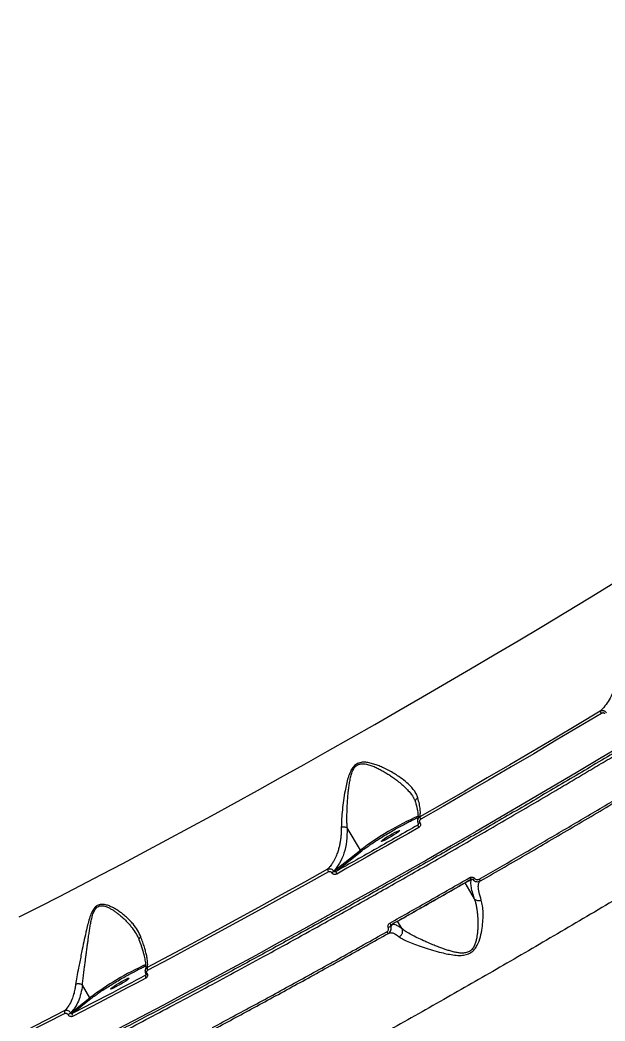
# Model space of a CAD drawing. Header units: millimetres. Extents: x -7083 to 7374, y -8368 to 7509.
# Drawn here: x 2480.2 to 2725.8, y -1341.2 to -921.3 of the extents above; entities that cross this region are included whole.
import ezdxf

# ---------------------------------------------------------------- set-up
doc = ezdxf.new("R2010")
doc.units = ezdxf.units.MM
for name, color, linetype in [('DIKOM_ОБЪЕКТ', 7, 'Continuous'), ('DIKOM_РАЗМЕР_ЗОНА', 7, 'Continuous'), ('DIKOM_РАЗМЕР_ОБЪЕКТА', 7, 'Continuous')]:
    doc.layers.add(name, color=color, linetype=linetype)
doc.styles.add('style1', font='arial.ttf', dxfattribs={"width": 0.8})
doc.dimstyles.new('1-50', dxfattribs={"dimtxt": 300, "dimasz": 200, "dimexe": 100, "dimexo": 0, "dimgap": 100, "dimtad": 1, "dimtxsty": 'style1', "dimcen": 200, "dimclrd": 7, "dimclre": 7, "dimclrt": 7, "dimadec": 1, "dimazin": 2, "dimtfac": 1, "dimtmove": 0, "dimatfit": 2, "dimfxl": 0, "dimlwd": 25, "dimlwe": 18, "dimarcsym": 0})

# ---------------------------------------------------------------- blocks, each defined once
blk = doc.blocks.new('*D10')
at = {"layer": 'Defpoints', "color": 0, "transparency": 16777216}
for p in [(-5583.43, 647.96), (4593.55, 648.92), (4593.55, -5902.54)]:
    blk.add_point(p, dxfattribs=at)
at = {"layer": 'DIKOM_РАЗМЕР_ОБЪЕКТА', "color": 7, "lineweight": 18, "transparency": 16777216}
for p, q in [((-5583.43, 647.96), (-5583.43, -6002.54)), ((4593.55, 648.92), (4593.55, -6002.54))]:
    blk.add_line(p, q, dxfattribs=at)
at = {"layer": 'DIKOM_РАЗМЕР_ОБЪЕКТА', "color": 7, "lineweight": 25, "transparency": 16777216}
blk.add_line((-5383.43, -5902.54), (4393.55, -5902.54), dxfattribs=at)
at = {"layer": 'DIKOM_РАЗМЕР_ОБЪЕКТА', "color": 7, "transparency": 16777216}
for points in [[(-5383.43, -5869.2), (-5383.43, -5935.87), (-5583.43, -5902.54)], [(4393.55, -5869.2), (4393.55, -5935.87), (4593.55, -5902.54)]]:
    blk.add_solid(points, dxfattribs=at)
at = {"layer": 'DIKOM_РАЗМЕР_ОБЪЕКТА', "color": 7, "transparency": 16777216, "insert": (-226.13, -5649.37), "char_height": 300, "attachment_point": 5, "style": 'style1'}
blk.add_mtext('10150', dxfattribs=at)
blk = doc.blocks.new('*D11')
at = {"layer": 'Defpoints', "color": 0, "transparency": 16777216}
for p in [(-321.71, 5509.06), (-348.71, -4811.52), (5568.58, -4811.52)]:
    blk.add_point(p, dxfattribs=at)
at = {"layer": 'DIKOM_РАЗМЕР_ОБЪЕКТА', "color": 7, "lineweight": 18, "transparency": 16777216}
for p, q in [((-321.71, 5509.06), (5668.58, 5509.06)), ((-348.71, -4811.52), (5668.58, -4811.52))]:
    blk.add_line(p, q, dxfattribs=at)
at = {"layer": 'DIKOM_РАЗМЕР_ОБЪЕКТА', "color": 7, "lineweight": 25, "transparency": 16777216}
blk.add_line((5568.58, 5309.06), (5568.58, -4611.52), dxfattribs=at)
at = {"layer": 'DIKOM_РАЗМЕР_ОБЪЕКТА', "color": 7, "transparency": 16777216}
for points in [[(5535.25, 5309.06), (5601.91, 5309.06), (5568.58, 5509.06)], [(5535.25, -4611.52), (5601.91, -4611.52), (5568.58, -4811.52)]]:
    blk.add_solid(points, dxfattribs=at)
at = {"layer": 'DIKOM_РАЗМЕР_ОБЪЕКТА', "color": 7, "transparency": 16777216, "insert": (5315.31, 775.23), "char_height": 300, "attachment_point": 5, "rotation": 90, "style": 'style1'}
blk.add_mtext('10300', dxfattribs=at)
blk = doc.blocks.new('*D12')
at = {"layer": 'Defpoints', "color": 0, "transparency": 16777216}
for p in [(-621.71, 7509.06), (-373.6, -6811.53), (7273.89, -6811.53)]:
    blk.add_point(p, dxfattribs=at)
at = {"layer": 'DIKOM_РАЗМЕР_ЗОНА', "color": 7, "lineweight": 18, "transparency": 16777216}
for p, q in [((-621.71, 7509.06), (7373.89, 7509.06)), ((-373.6, -6811.53), (7373.89, -6811.53))]:
    blk.add_line(p, q, dxfattribs=at)
at = {"layer": 'DIKOM_РАЗМЕР_ЗОНА', "color": 7, "lineweight": 25, "transparency": 16777216}
blk.add_line((7273.89, 7309.06), (7273.89, -6611.53), dxfattribs=at)
at = {"layer": 'DIKOM_РАЗМЕР_ЗОНА', "color": 7, "transparency": 16777216}
for points in [[(7240.56, 7309.06), (7307.22, 7309.06), (7273.89, 7509.06)], [(7240.56, -6611.53), (7307.22, -6611.53), (7273.89, -6811.53)]]:
    blk.add_solid(points, dxfattribs=at)
at = {"layer": 'DIKOM_РАЗМЕР_ЗОНА', "color": 7, "transparency": 16777216, "insert": (7020.62, 1288.25), "char_height": 300, "attachment_point": 5, "rotation": 90, "style": 'style1'}
blk.add_mtext('14300', dxfattribs=at)
blk = doc.blocks.new('*D13')
at = {"layer": 'Defpoints', "color": 0, "transparency": 16777216}
for p in [(6593.53, 996.24), (-7083.43, 647.96), (6593.53, -8268.31)]:
    blk.add_point(p, dxfattribs=at)
at = {"layer": 'DIKOM_РАЗМЕР_ЗОНА', "color": 7, "lineweight": 18, "transparency": 16777216}
for p, q in [((6593.53, 996.24), (6593.53, -8368.31)), ((-7083.43, 647.96), (-7083.43, -8368.31))]:
    blk.add_line(p, q, dxfattribs=at)
at = {"layer": 'DIKOM_РАЗМЕР_ЗОНА', "color": 7, "lineweight": 25, "transparency": 16777216}
blk.add_line((-6883.43, -8268.31), (6393.53, -8268.31), dxfattribs=at)
at = {"layer": 'DIKOM_РАЗМЕР_ЗОНА', "color": 7, "transparency": 16777216}
for points in [[(-6883.43, -8234.97), (-6883.43, -8301.64), (-7083.43, -8268.31)], [(6393.53, -8234.97), (6393.53, -8301.64), (6593.53, -8268.31)]]:
    blk.add_solid(points, dxfattribs=at)
at = {"layer": 'DIKOM_РАЗМЕР_ЗОНА', "color": 7, "transparency": 16777216, "insert": (322.1, -8015.03), "char_height": 300, "attachment_point": 5, "style": 'style1'}
blk.add_mtext('13650', dxfattribs=at)

msp = doc.modelspace()

# ---------------------------------------------------------------- linework, layer by layer
at = {"layer": 'DIKOM_ОБЪЕКТ', "color": 7, "linetype": 'Continuous', "lineweight": 15}
for p, q in [((2647.426, -1258.699), (2647.187, -1259.05)), ((2647.338, -1258.324), (2647.331, -1258.347)), ((2647.331, -1258.347), (2647.359, -1258.394)), ((2648.129, -1258.041), (2648.101, -1257.994)), ((2617.566, -1260.244), (2617.564, -1260.242)), ((2623.088, -1269.576), (2617.566, -1260.244)), ((2611.989, -1278.443), (2623.088, -1269.576)), ((2612.818, -1278.517), (2623.717, -1269.811)), ((2611.059, -1279.037), (2611.019, -1278.969)), ((2611.948, -1278.374), (2611.989, -1278.443)), ((2666.967, -1283.288), (2670.9, -1289.933)), ((2669.693, -1281.942), (2669.338, -1281.932)), ((2670.324, -1281.891), (2669.693, -1281.942)), ((2672.72, -1282.772), (2673.543, -1282.467)), ((2636.409, -1300.8), (2635.871, -1301.453)), ((2635.921, -1300.987), (2636.021, -1300.88)), ((2636.559, -1300.58), (2636.409, -1300.8)), ((2640.627, -1302.618), (2638.703, -1299.366)), ((2528.979, -1304.717), (2529.071, -1304.853)), ((2634.844, -1304.492), (2635.308, -1304.105)), ((2640.63, -1302.624), (2640.627, -1302.618)), ((2533.118, -1321.797), (2532.928, -1322.082)), ((2533.002, -1321.444), (2533.043, -1321.513)), ((2533.5, -1321.241), (2533.54, -1321.31)), ((2506.412, -1326.269), (2506.408, -1326.264)), ((2509.514, -1331.511), (2506.412, -1326.269)), ((2501.564, -1337.879), (2509.514, -1331.511)), ((2502.176, -1338.127), (2510.143, -1331.745)), ((2500.341, -1338.57), (2500.369, -1338.617)), ((2501.564, -1337.879), (2501.536, -1337.832))]:
    msp.add_line(p, q, dxfattribs=at)
at = {"layer": 'DIKOM_ОБЪЕКТ', "color": 7, "linetype": 'Continuous', "lineweight": 15, "flags": 128}
for points in [[(2479.883, -1297.588), (2488.276, -1293.337), (2496.834, -1288.96), (2505.547, -1284.458), (2514.409, -1279.839), (2523.411, -1275.104), (2532.544, -1270.259), (2541.8, -1265.308), (2551.171, -1260.257), (2560.647, -1255.108), (2570.221, -1249.869), (2579.882, -1244.542), (2589.622, -1239.134), (2599.432, -1233.648), (2609.303, -1228.091), (2619.225, -1222.468), (2629.19, -1216.783), (2639.188, -1211.043), (2649.21, -1205.251), (2659.246, -1199.415), (2669.288, -1193.538), (2679.325, -1187.628), (2689.348, -1181.688), (2699.349, -1175.725), (2709.318, -1169.744), (2719.245, -1163.751), (2729.122, -1157.751)], [(2723.693, -1211.325), (2714.26, -1216.955), (2704.806, -1222.566), (2695.34, -1228.155), (2685.866, -1233.719), (2676.391, -1239.253), (2666.923, -1244.754), (2657.467, -1250.218), (2648.029, -1255.641)], [(2724.284, -1212.226), (2714.83, -1217.867), (2705.356, -1223.491), (2695.868, -1229.093), (2686.374, -1234.669), (2676.878, -1240.215), (2667.389, -1245.728), (2657.911, -1251.204), (2648.453, -1256.639)], [(2734.662, -1224.655), (2724.209, -1230.899), (2713.73, -1237.122), (2703.235, -1243.318), (2692.731, -1249.482), (2682.228, -1255.609), (2671.734, -1261.694), (2661.259, -1267.731), (2650.812, -1273.716), (2640.4, -1279.643), (2630.033, -1285.508), (2619.72, -1291.305), (2609.469, -1297.03), (2599.289, -1302.678), (2589.189, -1308.244), (2579.176, -1313.723), (2569.26, -1319.111), (2559.449, -1324.404), (2549.751, -1329.596), (2540.174, -1334.683), (2530.726, -1339.662), (2521.416, -1344.527)], [(2647.601, -1260.065), (2643.268, -1262.541), (2638.942, -1265.008), (2634.622, -1267.464), (2630.31, -1269.91), (2626.006, -1272.344), (2621.711, -1274.767), (2617.426, -1277.179), (2613.15, -1279.578)], [(2632.038, -1265.609), (2632.533, -1265.201), (2633.285, -1264.663), (2634.235, -1264.04), (2635.304, -1263.381), (2636.408, -1262.74), (2637.455, -1262.169), (2638.361, -1261.714), (2639.053, -1261.412), (2639.475, -1261.288), (2639.593, -1261.351), (2639.396, -1261.596), (2638.901, -1262.005), (2638.149, -1262.542), (2637.199, -1263.166), (2636.129, -1263.825), (2635.026, -1264.466), (2633.979, -1265.037), (2633.073, -1265.492), (2632.381, -1265.794), (2631.959, -1265.918), (2631.841, -1265.855), (2632.038, -1265.609)], [(2609.317, -1277.567), (2599.577, -1283.001), (2589.901, -1288.364), (2580.299, -1293.653), (2570.777, -1298.863), (2561.342, -1303.991), (2552.002, -1309.032), (2542.764, -1313.982), (2533.635, -1318.838)], [(2609.656, -1278.614), (2599.893, -1284.06), (2590.197, -1289.435), (2580.573, -1294.736), (2571.03, -1299.957), (2561.575, -1305.096), (2552.214, -1310.148), (2542.955, -1315.109), (2533.806, -1319.976)], [(2669.693, -1281.942), (2669.636, -1281.864), (2669.567, -1281.8)], [(2635.406, -1300.199), (2635.507, -1300.362), (2635.611, -1300.511), (2635.713, -1300.64), (2635.809, -1300.745), (2635.895, -1300.822), (2635.969, -1300.867), (2636.027, -1300.879), (2636.068, -1300.858)], [(2636.349, -1300.644), (2636.367, -1300.712), (2636.409, -1300.8)], [(2634.187, -1303.827), (2634.285, -1303.983), (2634.385, -1304.127), (2634.484, -1304.253), (2634.578, -1304.357), (2634.664, -1304.435), (2634.738, -1304.485), (2634.799, -1304.504), (2634.844, -1304.492)], [(2533.069, -1323.247), (2529.132, -1325.327), (2525.218, -1327.387), (2521.327, -1329.428), (2517.46, -1331.449), (2513.618, -1333.45), (2509.8, -1335.431), (2506.009, -1337.391), (2502.244, -1339.331)], [(2518.463, -1327.543), (2518.958, -1327.135), (2519.71, -1326.597), (2520.66, -1325.974), (2521.73, -1325.315), (2522.833, -1324.674), (2523.88, -1324.103), (2524.786, -1323.648), (2525.479, -1323.346), (2525.9, -1323.222), (2526.018, -1323.285), (2525.821, -1323.531), (2525.327, -1323.939), (2524.574, -1324.476), (2523.625, -1325.1), (2522.555, -1325.759), (2521.452, -1326.4), (2520.405, -1326.971), (2519.498, -1327.426), (2518.806, -1327.728), (2518.384, -1327.852), (2518.267, -1327.789), (2518.463, -1327.543)], [(2499.088, -1338.09), (2491.014, -1342.216), (2483.073, -1346.239), (2475.271, -1350.155), (2467.614, -1353.962), (2460.107, -1357.657), (2452.756, -1361.238), (2445.564, -1364.703), (2438.538, -1368.048)], [(2498.994, -1336.912), (2490.937, -1341.029), (2483.014, -1345.043), (2475.229, -1348.95), (2467.589, -1352.749), (2460.099, -1356.436), (2452.764, -1360.009), (2445.588, -1363.466), (2438.577, -1366.804)]]:
    msp.add_lwpolyline(points, dxfattribs=at)
at = {"layer": 'DIKOM_ОБЪЕКТ', "color": 7, "linetype": 'Continuous', "lineweight": 15}
for centre, radius, start, end in [((2718.066, -1215.666), 7.106, 28.95588, 37.64948), ((2700.762, -1373.61), 129.832, 114.32208, 126.74566), ((2650.582, -1255.145), 2.601, 190.98012, 215.0535), ((2649.394, -1258.742), 2.228, 187.95077, 216.42286), ((2646.905, -1256.401), 1.992, 282.36062, 306.92353), ((2646.933, -1256.449), 1.992, 282.36062, 306.92353), ((2623.531, -1269.35), 0.497, 207.0727, 292.07621), ((2610.979, -1277.607), 1.663, 178.60222, 217.23502), ((2607.211, -1271.994), 7.946, 298.62835, 306.58968), ((2607.252, -1272.062), 7.946, 298.62835, 306.58968), ((2614.338, -1278.624), 1.523, 175.95943, 218.76757), ((2670.292, -1280.621), 1.34, 199.65786, 239.47563), ((2668.597, -1278.612), 3.706, 297.7716, 310.83457), ((2674.465, -1281.146), 1.611, 202.16372, 235.07908), ((2633.713, -1298.601), 3.577, 287.63536, 307.11184), ((2590.342, -1440.639), 135.802, 114.9741, 126.52624), ((2533.886, -1322.557), 1.069, 153.61386, 220.20224), ((2532.731, -1320.068), 1.402, 281.12693, 303.21443), ((2532.918, -1320.496), 1.024, 276.96052, 307.38084), ((2534.704, -1319.259), 1.15, 158.51193, 218.58773), ((2499.932, -1337.43), 1.071, 151.10574, 218.06532), ((2496.446, -1330.927), 8.579, 297.00534, 306.39573), ((2496.474, -1330.974), 8.579, 297.00534, 306.39573), ((2503.029, -1338.683), 1.018, 146.9213, 219.52572)]:
    msp.add_arc(centre, radius, start, end, dxfattribs=at)
for points, knots in [([(2112.742, -935.079), (2114.55, -934.566), (2118.156, -933.542), (2124.319, -931.519), (2130.993, -929.155), (2138.215, -926.422), (2145.274, -923.611), (2152.004, -920.827), (2158.264, -918.165), (2164.758, -915.335), (2171.477, -912.341), (2178.409, -909.19), (2185.543, -905.887), (2194.968, -901.45), (2206.906, -895.707), (2221.601, -888.46), (2236.742, -880.826), (2250.079, -873.968), (2261.364, -868.083), (2270.453, -863.297), (2279.616, -858.427), (2288.841, -853.481), (2298.115, -848.466), (2307.429, -843.389), (2317.611, -837.794), (2328.669, -831.667), (2340.603, -824.992), (2352.526, -818.264), (2364.419, -811.495), (2376.263, -804.696), (2388.264, -797.751), (2400.411, -790.663), (2412.688, -783.44), (2424.857, -776.221), (2436.9, -769.02), (2448.801, -761.846), (2461.583, -754.081), (2475.206, -745.73), (2489.62, -736.807), (2503.762, -727.963), (2517.611, -719.216), (2532.476, -709.731), (2548.283, -699.524), (2564.9, -688.642), (2581.041, -677.93), (2591.352, -670.955), (2596.498, -667.474)], [0, 0, 0, 0, 0.0251762, 0.0502458, 0.075209, 0.100066, 0.1248168, 0.1429873, 0.1610638, 0.1790464, 0.1969351, 0.21473, 0.2324311, 0.2500384, 0.282696, 0.3149379, 0.3467642, 0.378175, 0.3959391, 0.4135675, 0.4310603, 0.4484175, 0.4656392, 0.4827252, 0.4996757, 0.521074, 0.5422607, 0.5632358, 0.5839991, 0.6045509, 0.624891, 0.6461777, 0.6672639, 0.6881494, 0.7088341, 0.7293181, 0.7496013, 0.7750478, 0.8002652, 0.8252533, 0.8500121, 0.8745413, 0.9060952, 0.9375232, 0.968825, 1, 1, 1, 1]), ([(2686.845, -681.122), (2682.093, -684.394), (2672.582, -690.943), (2657.521, -701.116), (2641.912, -711.523), (2625.734, -722.163), (2609.046, -733.002), (2591.886, -744.012), (2574.301, -755.164), (2556.335, -766.427), (2538.038, -777.771), (2521.553, -787.88), (2506.972, -796.741), (2494.334, -804.367), (2481.505, -812.052), (2468.501, -819.785), (2455.338, -827.556), (2442.031, -835.353), (2426.779, -844.222), (2409.57, -854.135), (2390.435, -865.035), (2371.207, -875.861), (2351.951, -886.571), (2337.016, -894.772), (2326.325, -900.588), (2319.811, -904.116), (2313.318, -907.615), (2306.851, -911.083), (2300.411, -914.519), (2294.002, -917.92), (2283.875, -923.265), (2270.169, -930.424), (2253.7, -938.884), (2238.116, -946.752), (2223.421, -954.038), (2209.174, -960.96), (2195.427, -967.491), (2182.234, -973.599), (2169.649, -979.255), (2157.728, -984.43), (2146.523, -989.095), (2136.089, -993.222), (2126.479, -996.785), (2117.746, -999.756), (2109.934, -1002.116), (2103.12, -1003.823), (2097.248, -1004.918), (2094.261, -1005.071), (2092.762, -1005.147)], [0, 0, 0, 0, 0.0248239, 0.0496902, 0.074599, 0.0995502, 0.1245438, 0.1495798, 0.1746582, 0.1997791, 0.2249424, 0.2501481, 0.2668666, 0.2837596, 0.3008272, 0.3180694, 0.3354861, 0.3530774, 0.3708432, 0.3960072, 0.4215132, 0.4473613, 0.4735514, 0.5000836, 0.5092169, 0.5183856, 0.5275897, 0.5368291, 0.5461038, 0.5554139, 0.5647593, 0.5906387, 0.6167852, 0.6407872, 0.66501, 0.6894536, 0.714118, 0.7390032, 0.7641093, 0.7894361, 0.8149838, 0.8407523, 0.8667415, 0.8929516, 0.9193825, 0.9460342, 0.9729067, 1, 1, 1, 1]), ([(2485.029, -810.986), (2484.191, -811.49), (2477.109, -815.743), (2463.658, -823.708), (2444.731, -834.838), (2425.822, -845.827), (2407.024, -856.636), (2388.377, -867.238), (2369.875, -877.639), (2351.537, -887.828), (2333.425, -897.768), (2315.631, -907.409), (2298.243, -916.703), (2281.311, -925.626), (2264.847, -934.171), (2248.848, -942.34), (2233.341, -950.117), (2218.393, -957.47), (2204.121, -964.336), (2190.497, -970.746), (2182.026, -974.593), (2177.789, -976.517)], [0, 0, 0, 0, 0.0074055, 0.0625793, 0.1179597, 0.1733586, 0.2283537, 0.2833123, 0.338347, 0.3934803, 0.4488756, 0.5042483, 0.5593463, 0.6143287, 0.6692212, 0.7241518, 0.7794554, 0.8348675, 0.8900921, 0.9450269, 1, 1, 1, 1]), ([(2386.974, -1410.179), (2390.349, -1408.837), (2397.107, -1406.15), (2408.276, -1401.433), (2420.179, -1396.221), (2432.864, -1390.477), (2446.28, -1384.226), (2460.399, -1377.479), (2475.185, -1370.253), (2490.599, -1362.567), (2506.603, -1354.438), (2521.289, -1346.851), (2534.471, -1339.952), (2546.028, -1333.842), (2557.892, -1327.509), (2570.054, -1320.956), (2582.504, -1314.186), (2595.229, -1307.204), (2609.977, -1299.042), (2626.84, -1289.613), (2645.886, -1278.838), (2665.329, -1267.71), (2685.117, -1256.255), (2700.72, -1247.119), (2712.014, -1240.455), (2718.937, -1236.355), (2725.878, -1232.227), (2732.834, -1228.075), (2739.802, -1223.898), (2746.78, -1219.7), (2757.874, -1212.998), (2773.072, -1203.748), (2791.673, -1192.298), (2809.604, -1181.14), (2826.832, -1170.303), (2843.874, -1159.462), (2860.675, -1148.65), (2877.18, -1137.899), (2893.332, -1127.241), (2909.072, -1116.712), (2924.341, -1106.349), (2939.08, -1096.186), (2953.227, -1086.262), (2966.722, -1076.615), (2979.509, -1067.28), (2991.504, -1058.309), (3002.74, -1049.693), (3009.427, -1044.354), (3012.784, -1041.673)], [0, 0, 0, 0, 0.0248239, 0.0496902, 0.074599, 0.0995502, 0.1245438, 0.1495798, 0.1746582, 0.1997791, 0.2249424, 0.2501481, 0.2668666, 0.2837596, 0.3008272, 0.3180694, 0.3354861, 0.3530774, 0.3708432, 0.3960072, 0.4215132, 0.4473613, 0.4735514, 0.5000836, 0.5092169, 0.5183856, 0.5275897, 0.5368291, 0.5461038, 0.5554139, 0.5647593, 0.5906387, 0.6167852, 0.6407872, 0.66501, 0.6894536, 0.714118, 0.7390032, 0.7641093, 0.7894361, 0.8149838, 0.8407523, 0.8667415, 0.8929516, 0.9193825, 0.9460342, 0.9729067, 1, 1, 1, 1]), ([(2933.082, -1098.968), (2928.484, -1102.133), (2919.237, -1108.5), (2904.55, -1118.424), (2889.206, -1128.661), (2873.187, -1139.204), (2856.544, -1150.02), (2839.331, -1161.072), (2821.609, -1172.315), (2803.458, -1183.698), (2784.947, -1195.176), (2766.149, -1206.703), (2747.147, -1218.228), (2728.021, -1229.703), (2708.852, -1241.08), (2689.716, -1252.315), (2670.705, -1263.355), (2651.896, -1274.159), (2633.364, -1284.686), (2615.161, -1294.91), (2597.348, -1304.8), (2579.908, -1314.368), (2562.759, -1323.662), (2545.824, -1332.72), (2529.106, -1341.539), (2512.677, -1350.077), (2496.598, -1358.298), (2480.948, -1366.159), (2465.803, -1373.619), (2451.244, -1380.634), (2437.333, -1387.175), (2424.139, -1393.206), (2411.697, -1398.717), (2400.15, -1403.623), (2392.013, -1406.975), (2388.01, -1408.508), (2387.275, -1408.789)], [0, 0, 0, 0, 0.0289207, 0.0581662, 0.0877108, 0.1175261, 0.1475829, 0.1779039, 0.2083781, 0.2389715, 0.2696493, 0.3003765, 0.3311033, 0.3617809, 0.3923743, 0.4228488, 0.4531702, 0.4832265, 0.5130415, 0.5425861, 0.5718322, 0.6007531, 0.6296735, 0.6589193, 0.6884639, 0.7182792, 0.7483359, 0.7786569, 0.8091311, 0.8397245, 0.8704024, 0.9011296, 0.9318563, 0.962534, 0.9931274, 1, 1, 1, 1]), ([(2982.319, -1126.439), (2979.274, -1128.688), (2973.197, -1133.176), (2963.462, -1140.208), (2953.33, -1147.419), (2942.78, -1154.817), (2932.804, -1161.719), (2923.537, -1168.06), (2915.09, -1173.787), (2906.49, -1179.57), (2897.749, -1185.399), (2888.879, -1191.269), (2879.89, -1197.172), (2868.187, -1204.802), (2853.655, -1214.182), (2836.187, -1225.316), (2818.58, -1236.407), (2803.385, -1245.871), (2790.72, -1253.69), (2780.627, -1259.884), (2770.556, -1266.027), (2760.518, -1272.114), (2750.523, -1278.139), (2740.581, -1284.097), (2729.812, -1290.513), (2718.237, -1297.366), (2705.887, -1304.625), (2693.684, -1311.745), (2681.644, -1318.72), (2669.783, -1325.543), (2657.892, -1332.333), (2645.989, -1339.08), (2634.09, -1345.773), (2622.428, -1352.281), (2611.014, -1358.601), (2599.86, -1364.726), (2588.016, -1371.177), (2575.553, -1377.901), (2562.56, -1384.833), (2550.001, -1391.455), (2537.893, -1397.763), (2525.101, -1404.342), (2511.754, -1411.1), (2498.046, -1417.904), (2485.029, -1424.236), (2476.989, -1428.026), (2472.977, -1429.918)], [0, 0, 0, 0, 0.0251762, 0.0502458, 0.075209, 0.100066, 0.1248168, 0.1429873, 0.1610638, 0.1790464, 0.1969351, 0.21473, 0.2324311, 0.2500384, 0.282696, 0.3149379, 0.3467642, 0.378175, 0.3959391, 0.4135675, 0.4310603, 0.4484175, 0.4656392, 0.4827252, 0.4996757, 0.521074, 0.5422607, 0.5632358, 0.5839991, 0.6045509, 0.624891, 0.6461777, 0.6672639, 0.6881494, 0.7088341, 0.7293181, 0.7496013, 0.7750478, 0.8002652, 0.8252533, 0.8500121, 0.8745413, 0.9060952, 0.9375232, 0.968825, 1, 1, 1, 1]), ([(2732.191, -1184.208), (2732.237, -1185.14), (2732.33, -1187.065), (2732.257, -1189.918), (2732.042, -1192.469), (2731.721, -1194.719), (2731.359, -1196.604), (2730.906, -1198.459), (2730.204, -1200.808), (2729.133, -1203.561), (2727.581, -1206.503), (2725.79, -1209.136), (2724.393, -1210.594), (2723.693, -1211.325)], [0, 0, 0, 0, 0.0781107, 0.1613354, 0.2497933, 0.3106117, 0.3750524, 0.4356379, 0.5007515, 0.6262807, 0.7508209, 0.875106, 1, 1, 1, 1]), ([(2726.438, -1212.004), (2726.357, -1211.89), (2726.195, -1211.663), (2725.869, -1211.398), (2725.507, -1211.207), (2725.007, -1211.061), (2724.364, -1211.043), (2723.914, -1211.232), (2723.693, -1211.325)], [0, 0, 0, 0, 0.1344496, 0.2676315, 0.3980902, 0.524591, 0.766761, 1, 1, 1, 1]), ([(2725.784, -1212.438), (2725.744, -1212.381), (2725.663, -1212.266), (2725.492, -1212.142), (2725.298, -1212.057), (2725.022, -1212.007), (2724.662, -1212.038), (2724.41, -1212.163), (2724.284, -1212.226)], [0, 0, 0, 0, 0.1242541, 0.2500824, 0.3725938, 0.5005228, 0.7502916, 1, 1, 1, 1]), ([(2647.215, -1247.618), (2647.031, -1247.098), (2646.657, -1246.036), (2645.654, -1244.461), (2644.161, -1242.664), (2642.04, -1240.702), (2639.589, -1238.882), (2637.231, -1237.377), (2635.097, -1236.164), (2633.007, -1235.118), (2631.051, -1234.261), (2629.171, -1233.558), (2627.298, -1233.008), (2625.642, -1232.717), (2624.355, -1232.666), (2623.011, -1232.78), (2621.718, -1233.239), (2620.635, -1234.095), (2619.958, -1234.866), (2619.379, -1235.749), (2618.655, -1237.153), (2617.904, -1239.23), (2617.202, -1241.923), (2616.55, -1245.12), (2615.977, -1248.719), (2615.503, -1252.657), (2615.169, -1256.489), (2615.119, -1258.84), (2615.093, -1260.017)], [0, 0, 0, 0, 0.0399763, 0.081542, 0.1251088, 0.1871835, 0.249624, 0.2907702, 0.3324815, 0.3734636, 0.4059042, 0.4359225, 0.4695476, 0.4983067, 0.5147443, 0.5296792, 0.5610929, 0.5763337, 0.5925664, 0.6075607, 0.6240927, 0.663855, 0.7068452, 0.7497491, 0.8121319, 0.8743387, 0.9370959, 1, 1, 1, 1]), ([(2617.564, -1260.242), (2617.537, -1259.682), (2617.482, -1258.529), (2617.456, -1256.74), (2617.464, -1254.867), (2617.506, -1253.02), (2617.582, -1251.076), (2617.689, -1249.134), (2617.834, -1247.122), (2618.016, -1245.137), (2618.247, -1243.139), (2618.544, -1241.134), (2618.935, -1239.143), (2619.394, -1237.487), (2619.898, -1236.23), (2620.384, -1235.319), (2620.986, -1234.524), (2621.756, -1233.881), (2622.501, -1233.547), (2623.145, -1233.392), (2623.79, -1233.313), (2624.622, -1233.329), (2625.91, -1233.523), (2627.486, -1233.987), (2629.273, -1234.71), (2630.994, -1235.54), (2632.654, -1236.442), (2634.251, -1237.394), (2635.831, -1238.415), (2637.306, -1239.444), (2638.894, -1240.639), (2640.497, -1241.96), (2642.134, -1243.469), (2643.786, -1245.269), (2644.964, -1246.655), (2645.376, -1247.561), (2645.412, -1247.638)], [0, 0, 0, 0, 0.0324428, 0.0667556, 0.0988148, 0.1333797, 0.1640065, 0.1994854, 0.2325487, 0.2657226, 0.2990713, 0.3324334, 0.3658095, 0.3990299, 0.4168228, 0.4324557, 0.4499593, 0.4659545, 0.4820911, 0.4905547, 0.4994205, 0.5149531, 0.5326244, 0.5656353, 0.598595, 0.6316945, 0.6646694, 0.6974961, 0.7302548, 0.7657971, 0.7958702, 0.8410947, 0.8847217, 0.927726, 0.9938095, 1, 1, 1, 1]), ([(2672.973, -1281.754), (2678.196, -1278.74), (2688.706, -1272.673), (2704.614, -1263.386), (2720.711, -1253.908), (2736.979, -1244.246), (2747.824, -1237.73), (2753.28, -1234.451)], [0, 0, 0, 0, 0.1950692, 0.3926038, 0.5926038, 0.7950692, 1, 1, 1, 1]), ([(2673.543, -1282.467), (2680.237, -1278.6), (2693.604, -1270.879), (2713.692, -1259.104), (2733.741, -1247.236), (2747.02, -1239.261), (2753.668, -1235.269)], [0, 0, 0, 0, 0.2505322, 0.5002741, 0.7498397, 1, 1, 1, 1]), ([(2645.42, -1247.601), (2645.613, -1247.95), (2645.962, -1248.579), (2646.146, -1249.179), (2646.228, -1249.446)], [0, 0, 0, 0, 0.5541571, 1, 1, 1, 1]), ([(2646.257, -1249.409), (2646.227, -1249.271), (2646.174, -1249.019), (2646.278, -1248.622), (2646.472, -1248.25), (2646.785, -1247.892), (2647.071, -1247.71), (2647.215, -1247.618)], [0, 0, 0, 0, 0.2126762, 0.3893336, 0.5842001, 0.7906463, 1, 1, 1, 1]), ([(2646.215, -1249.349), (2646.494, -1250.427), (2647.024, -1252.469), (2647.309, -1254.599), (2647.329, -1256.01), (2647.209, -1256.484), (2647.153, -1256.705)], [0, 0, 0, 0, 0.2983311, 0.5652949, 0.7980911, 1, 1, 1, 1]), ([(2648.029, -1255.641), (2648.128, -1255.225), (2648.327, -1254.393), (2648.248, -1252.547), (2647.915, -1250.332), (2647.447, -1248.519), (2647.215, -1247.618)], [0, 0, 0, 0, 0.2499503, 0.4998989, 0.7517988, 1, 1, 1, 1]), ([(2647.149, -1256.764), (2647.232, -1256.545), (2647.407, -1256.082), (2647.815, -1255.793), (2648.029, -1255.641)], [0, 0, 0, 0, 0.4729268, 1, 1, 1, 1]), ([(2617.564, -1260.242), (2617.403, -1260.156), (2617.072, -1259.98), (2616.41, -1259.856), (2615.711, -1259.856), (2615.295, -1259.965), (2615.093, -1260.017)], [0, 0, 0, 0, 0.2427307, 0.5000568, 0.757352, 1, 1, 1, 1]), ([(2623.717, -1269.811), (2624.118, -1269.5), (2624.937, -1268.864), (2626.583, -1267.698), (2628.531, -1266.384), (2630.744, -1264.958), (2633.112, -1263.49), (2635.525, -1262.049), (2637.871, -1260.696), (2640.097, -1259.459), (2642.207, -1258.332), (2644.18, -1257.33), (2645.946, -1256.487), (2646.852, -1256.111), (2647.292, -1255.929)], [0, 0, 0, 0, 0.0794791, 0.1625898, 0.248311, 0.3353997, 0.4224884, 0.5082096, 0.5913203, 0.6707994, 0.7502785, 0.8333892, 0.9191104, 1, 1, 1, 1]), ([(2647.158, -1256.69), (2647.121, -1256.829), (2647.045, -1257.108), (2647.05, -1257.544), (2647.138, -1257.97), (2647.271, -1258.225), (2647.338, -1258.352)], [0, 0, 0, 0, 0.2510113, 0.5015687, 0.7512943, 1, 1, 1, 1]), ([(2647.426, -1258.699), (2647.424, -1258.716), (2647.416, -1258.78), (2647.371, -1258.874), (2647.292, -1258.978), (2647.224, -1259.025), (2647.187, -1259.05)], [0, 0, 0, 0, 0.1123433, 0.4456164, 0.6953475, 1, 1, 1, 1]), ([(2647.366, -1258.399), (2647.385, -1258.442), (2647.423, -1258.526), (2647.433, -1258.662), (2647.411, -1258.793), (2647.367, -1258.868), (2647.345, -1258.906)], [0, 0, 0, 0, 0.2585673, 0.5099214, 0.756591, 1, 1, 1, 1]), ([(2648.129, -1258.041), (2648.21, -1258.221), (2648.371, -1258.581), (2648.323, -1259.177), (2648.073, -1259.717), (2647.759, -1259.949), (2647.601, -1260.065)], [0, 0, 0, 0, 0.2505425, 0.5002039, 0.7499905, 1, 1, 1, 1]), ([(2648.101, -1257.994), (2648.048, -1257.873), (2647.941, -1257.632), (2647.971, -1257.234), (2648.138, -1256.872), (2648.348, -1256.717), (2648.453, -1256.639)], [0, 0, 0, 0, 0.2507664, 0.5001123, 0.7499504, 1, 1, 1, 1]), ([(2615.093, -1260.017), (2615.086, -1260.618), (2615.071, -1261.847), (2614.943, -1263.661), (2614.737, -1265.398), (2614.449, -1267.067), (2614.079, -1268.68), (2613.676, -1270.048), (2613.265, -1271.209), (2612.867, -1272.195), (2612.373, -1273.259), (2611.731, -1274.443), (2611.053, -1275.493), (2610.435, -1276.31), (2609.902, -1276.952), (2609.54, -1277.333), (2609.317, -1277.567)], [0, 0, 0, 0, 0.0796044, 0.1630015, 0.250205, 0.3277907, 0.4112925, 0.5007229, 0.5515643, 0.6100792, 0.6762755, 0.7501625, 0.8443869, 0.9003104, 0.9385612, 1, 1, 1, 1]), ([(2617.566, -1260.244), (2617.517, -1262.16), (2617.42, -1265.996), (2616.29, -1270.938), (2614.539, -1275.217), (2612.812, -1277.322), (2611.948, -1278.374)], [0, 0, 0, 0, 0.25034, 0.5009736, 0.7504599, 1, 1, 1, 1]), ([(2609.317, -1277.567), (2609.539, -1277.482), (2609.985, -1277.311), (2610.745, -1277.404), (2611.463, -1277.751), (2611.786, -1278.166), (2611.948, -1278.374)], [0, 0, 0, 0, 0.2464044, 0.4950773, 0.7468389, 1, 1, 1, 1]), ([(2609.656, -1278.614), (2609.774, -1278.563), (2610.009, -1278.462), (2610.344, -1278.485), (2610.59, -1278.571), (2610.76, -1278.674), (2610.909, -1278.805), (2610.982, -1278.914), (2611.019, -1278.969)], [0, 0, 0, 0, 0.2500589, 0.4991837, 0.624889, 0.7494641, 0.8746735, 1, 1, 1, 1]), ([(2613.15, -1279.578), (2612.969, -1279.655), (2612.608, -1279.809), (2612.095, -1279.774), (2611.717, -1279.643), (2611.457, -1279.488), (2611.228, -1279.288), (2611.115, -1279.121), (2611.059, -1279.037)], [0, 0, 0, 0, 0.250021, 0.4991597, 0.6248226, 0.7494681, 0.8748884, 1, 1, 1, 1]), ([(2612.818, -1278.517), (2612.75, -1278.552), (2612.613, -1278.624), (2612.415, -1278.652), (2612.255, -1278.634), (2612.142, -1278.592), (2612.05, -1278.529), (2612.008, -1278.471), (2611.989, -1278.443)], [0, 0, 0, 0, 0.2510825, 0.5000947, 0.6431558, 0.7722768, 0.8900798, 1, 1, 1, 1]), ([(2669.03, -1281.072), (2669.197, -1280.997), (2669.531, -1280.846), (2670.091, -1280.849), (2670.628, -1281.024), (2670.889, -1281.285), (2671.02, -1281.416)], [0, 0, 0, 0, 0.2503854, 0.500302, 0.7501808, 1, 1, 1, 1]), ([(2635.406, -1300.199), (2640.947, -1297.071), (2652.1, -1290.775), (2663.363, -1284.32), (2669.03, -1281.072)], [0, 0, 0, 0, 0.496801, 1, 1, 1, 1]), ([(2635.961, -1300.863), (2637.396, -1300.055), (2640.046, -1298.561), (2643.7, -1296.496), (2646.697, -1294.798), (2649.09, -1293.44), (2651.495, -1292.074), (2654.481, -1290.376), (2658.562, -1288.049), (2663.695, -1285.116), (2667.473, -1282.947), (2669.537, -1281.763)], [0, 0, 0, 0, 0.129069, 0.2383347, 0.3278269, 0.3975622, 0.4524923, 0.5428506, 0.6641975, 0.8165599, 1, 1, 1, 1]), ([(2636.068, -1300.858), (2641.631, -1297.717), (2652.758, -1291.435), (2663.994, -1284.996), (2669.611, -1281.776)], [0, 0, 0, 0, 0.5000016, 1, 1, 1, 1]), ([(2669.693, -1281.942), (2669.555, -1282.249), (2669.279, -1282.861), (2669.402, -1284.615), (2669.886, -1286.903), (2670.562, -1288.923), (2670.9, -1289.933)], [0, 0, 0, 0, 0.2504586, 0.501041, 0.7502638, 1, 1, 1, 1]), ([(2669.582, -1281.788), (2669.635, -1281.763), (2669.738, -1281.716), (2669.85, -1281.708), (2669.905, -1281.704)], [0, 0, 0, 0, 0.513126, 1, 1, 1, 1]), ([(2669.611, -1281.776), (2669.672, -1281.751), (2669.791, -1281.702), (2669.991, -1281.7), (2670.151, -1281.75), (2670.26, -1281.822), (2670.303, -1281.868), (2670.324, -1281.891)], [0, 0, 0, 0, 0.2752273, 0.5368836, 0.7775881, 0.8906821, 1, 1, 1, 1]), ([(2670.324, -1281.891), (2670.536, -1282.103), (2670.959, -1282.527), (2671.831, -1282.842), (2672.425, -1282.795), (2672.72, -1282.772)], [0, 0, 0, 0, 0.3353879, 0.6691414, 1, 1, 1, 1]), ([(2671.02, -1281.416), (2671.148, -1281.544), (2671.404, -1281.801), (2671.931, -1281.975), (2672.481, -1281.977), (2672.809, -1281.828), (2672.973, -1281.754)], [0, 0, 0, 0, 0.2498396, 0.4996805, 0.7495896, 1, 1, 1, 1]), ([(2673.853, -1290.536), (2673.518, -1289.417), (2672.848, -1287.174), (2672.499, -1284.767), (2672.693, -1283.829), (2672.786, -1283.38)], [0, 0, 0, 0, 0.3417091, 0.6849182, 1, 1, 1, 1]), ([(2672.786, -1283.38), (2672.79, -1283.332), (2672.816, -1283.041), (2672.981, -1282.971), (2673.118, -1282.911)], [0, 0, 0, 0, 0.1656605, 1, 1, 1, 1]), ([(2530.919, -1305.919), (2530.502, -1304.988), (2529.668, -1303.127), (2527.958, -1300.824), (2526.231, -1298.913), (2524.589, -1297.369), (2522.928, -1296.024), (2521.332, -1294.901), (2519.772, -1293.952), (2518.188, -1293.155), (2516.769, -1292.631), (2515.648, -1292.377), (2514.467, -1292.256), (2513.291, -1292.432), (2512.248, -1293.037), (2511.58, -1293.663), (2511.006, -1294.43), (2510.282, -1295.699), (2509.517, -1297.661), (2508.759, -1300.271), (2507.988, -1303.434), (2507.199, -1307.056), (2506.451, -1310.664), (2505.813, -1313.793), (2505.281, -1316.433), (2504.683, -1319.467), (2504.05, -1322.764), (2503.732, -1324.909), (2503.577, -1325.946)], [0, 0, 0, 0, 0.0626382, 0.1252896, 0.1665067, 0.2082742, 0.2494061, 0.2817626, 0.311983, 0.3454827, 0.3744558, 0.3909839, 0.4059773, 0.4373838, 0.4528832, 0.4689931, 0.4839699, 0.5004509, 0.5398825, 0.5827295, 0.6256344, 0.6878832, 0.7498864, 0.7919032, 0.8336245, 0.8747441, 0.9394042, 1, 1, 1, 1]), ([(2506.408, -1326.264), (2506.473, -1325.563), (2506.603, -1324.155), (2506.885, -1321.807), (2507.17, -1319.57), (2507.447, -1317.454), (2507.699, -1315.55), (2507.96, -1313.572), (2508.165, -1312.026), (2508.319, -1310.864), (2508.417, -1310.126), (2508.523, -1309.334), (2508.637, -1308.486), (2508.719, -1307.879), (2508.787, -1307.382), (2508.877, -1306.72), (2509.017, -1305.714), (2509.179, -1304.585), (2509.376, -1303.256), (2509.632, -1301.634), (2509.987, -1299.664), (2510.415, -1297.733), (2510.888, -1296.156), (2511.398, -1294.996), (2511.885, -1294.187), (2512.486, -1293.527), (2513.23, -1293.074), (2513.918, -1292.91), (2514.495, -1292.885), (2515.071, -1292.926), (2515.803, -1293.078), (2516.802, -1293.417), (2517.937, -1293.952), (2519.16, -1294.662), (2520.343, -1295.458), (2521.493, -1296.32), (2522.682, -1297.302), (2523.894, -1298.403), (2525.136, -1299.648), (2526.264, -1300.908), (2527.63, -1302.584), (2528.438, -1303.861), (2528.979, -1304.717)], [0, 0, 0, 0, 0.0443159, 0.0889293, 0.1341966, 0.1666307, 0.2009765, 0.2331312, 0.2679463, 0.2794362, 0.2918311, 0.3051313, 0.319337, 0.3344483, 0.3356413, 0.344307, 0.3677297, 0.3861688, 0.4011352, 0.4347059, 0.46826, 0.5018401, 0.5351861, 0.5530901, 0.5688281, 0.5862649, 0.6026754, 0.6187347, 0.6273406, 0.6364417, 0.6522338, 0.6702002, 0.6963576, 0.7228986, 0.7496775, 0.7766371, 0.8041561, 0.8374502, 0.8706852, 0.9063981, 0.9372899, 1, 1, 1, 1]), ([(2639.399, -1305.942), (2639.959, -1306.312), (2641.077, -1307.052), (2643.602, -1308.171), (2646.532, -1309.301), (2649.83, -1310.434), (2653.387, -1311.546), (2656.745, -1312.474), (2659.809, -1313.177), (2662.541, -1313.637), (2665.147, -1313.805), (2667.551, -1313.515), (2669.578, -1312.655), (2671.124, -1311.203), (2672.536, -1308.926), (2673.559, -1305.885), (2674.247, -1302.325), (2674.591, -1298.928), (2674.647, -1295.78), (2674.451, -1292.897), (2674.052, -1291.322), (2673.853, -1290.536)], [0, 0, 0, 0, 0.0612612, 0.1223613, 0.1839184, 0.2453025, 0.3073886, 0.3696477, 0.4112854, 0.4534654, 0.4961292, 0.5286141, 0.5613509, 0.5940473, 0.6261068, 0.6897691, 0.7526978, 0.8148986, 0.8771041, 0.9386387, 1, 1, 1, 1]), ([(2670.905, -1289.942), (2671.065, -1290.405), (2671.386, -1291.336), (2671.754, -1292.919), (2672.017, -1294.452), (2672.201, -1295.944), (2672.321, -1297.325), (2672.396, -1298.774), (2672.424, -1300.232), (2672.402, -1301.722), (2672.322, -1303.242), (2672.174, -1304.789), (2671.937, -1306.354), (2671.58, -1307.919), (2671.132, -1309.217), (2670.635, -1310.198), (2670.02, -1311.128), (2669.183, -1311.921), (2668.119, -1312.436), (2667.268, -1312.669), (2666.372, -1312.775), (2665.183, -1312.78), (2663.698, -1312.597), (2661.983, -1312.22), (2660.313, -1311.749), (2658.758, -1311.242), (2657.165, -1310.676), (2655.43, -1310.02), (2653.474, -1309.233), (2651.506, -1308.403), (2649.302, -1307.429), (2646.92, -1306.327), (2645.336, -1305.512), (2644.541, -1305.103)], [0, 0, 0, 0, 0.0409234, 0.0822606, 0.1246153, 0.1541647, 0.1871595, 0.2183533, 0.2494754, 0.2805868, 0.3117503, 0.343047, 0.3743871, 0.405722, 0.4369301, 0.4532563, 0.4680786, 0.4995339, 0.5150375, 0.5312131, 0.5462404, 0.5627763, 0.5940929, 0.625559, 0.6568249, 0.6879634, 0.7149375, 0.7502457, 0.7918018, 0.835235, 0.8751563, 0.937345, 1, 1, 1, 1]), ([(2670.9, -1289.933), (2670.901, -1289.935), (2670.902, -1289.938), (2670.904, -1289.94), (2670.905, -1289.942)], [0, 0, 0, 0, 0.5437444, 1, 1, 1, 1]), ([(2670.905, -1289.942), (2671.013, -1290.064), (2671.267, -1290.352), (2671.9, -1290.684), (2672.641, -1290.795), (2673.33, -1290.72), (2673.677, -1290.598), (2673.853, -1290.536)], [0, 0, 0, 0, 0.1674447, 0.395912, 0.6806082, 0.8383938, 1, 1, 1, 1]), ([(2634.797, -1302.009), (2634.746, -1301.839), (2634.644, -1301.498), (2634.73, -1300.971), (2634.979, -1300.502), (2635.263, -1300.3), (2635.406, -1300.199)], [0, 0, 0, 0, 0.2503258, 0.5000149, 0.7499866, 1, 1, 1, 1]), ([(2635.308, -1304.105), (2635.378, -1304.051), (2635.677, -1303.819), (2635.968, -1303.188), (2636.126, -1302.312), (2635.956, -1301.739), (2635.871, -1301.453)], [0, 0, 0, 0, 0.0917396, 0.3944335, 0.6970241, 1, 1, 1, 1]), ([(2635.871, -1301.453), (2635.854, -1301.397), (2635.819, -1301.284), (2635.847, -1301.11), (2635.928, -1300.957), (2636.021, -1300.891), (2636.068, -1300.858)], [0, 0, 0, 0, 0.2496987, 0.4991885, 0.7495359, 1, 1, 1, 1]), ([(2640.627, -1302.618), (2640.051, -1302.203), (2638.9, -1301.376), (2637.481, -1300.766), (2636.766, -1300.789), (2636.409, -1300.8)], [0, 0, 0, 0, 0.3341836, 0.6677079, 1, 1, 1, 1]), ([(2529.065, -1304.838), (2529.328, -1305.31), (2529.806, -1306.17), (2530.129, -1307.032), (2530.276, -1307.421)], [0, 0, 0, 0, 0.5484415, 1, 1, 1, 1]), ([(2530.291, -1307.389), (2530.281, -1307.372), (2530.197, -1307.215), (2530.249, -1306.844), (2530.462, -1306.343), (2530.77, -1306.058), (2530.919, -1305.919)], [0, 0, 0, 0, 0.0400913, 0.3662319, 0.6923791, 1, 1, 1, 1]), ([(2533.635, -1318.838), (2533.679, -1318.657), (2533.749, -1318.371), (2533.814, -1317.725), (2533.821, -1316.942), (2533.73, -1315.905), (2533.585, -1314.93), (2533.353, -1313.728), (2532.998, -1312.239), (2532.433, -1310.28), (2531.761, -1308.209), (2531.193, -1306.665), (2530.919, -1305.919)], [0, 0, 0, 0, 0.0834527, 0.1325787, 0.2499223, 0.3473675, 0.4310406, 0.5009619, 0.6323516, 0.7505555, 0.8795224, 1, 1, 1, 1]), ([(2561.039, -1343.983), (2566.822, -1340.88), (2578.474, -1334.626), (2596.529, -1324.772), (2615.111, -1314.52), (2627.798, -1307.408), (2634.187, -1303.827)], [0, 0, 0, 0, 0.2444831, 0.4926443, 0.7444833, 1, 1, 1, 1]), ([(2561.858, -1344.564), (2567.767, -1341.392), (2579.569, -1335.057), (2597.719, -1325.146), (2616.122, -1314.989), (2628.598, -1307.994), (2634.844, -1304.492)], [0, 0, 0, 0, 0.2503518, 0.5000023, 0.7496517, 1, 1, 1, 1]), ([(2634.187, -1303.827), (2634.33, -1303.726), (2634.615, -1303.523), (2634.864, -1303.052), (2634.95, -1302.523), (2634.848, -1302.181), (2634.797, -1302.009)], [0, 0, 0, 0, 0.2500064, 0.4999843, 0.7496661, 1, 1, 1, 1]), ([(2635.239, -1304.336), (2635.353, -1304.259), (2635.509, -1304.152), (2635.748, -1304.197), (2635.812, -1304.21)], [0, 0, 0, 0, 0.730405, 1, 1, 1, 1]), ([(2635.812, -1304.21), (2636.081, -1304.226), (2636.68, -1304.262), (2637.878, -1304.828), (2638.893, -1305.572), (2639.399, -1305.942)], [0, 0, 0, 0, 0.2895716, 0.646262, 1, 1, 1, 1]), ([(2639.399, -1305.942), (2639.575, -1305.831), (2639.926, -1305.61), (2640.34, -1305.139), (2640.634, -1304.621), (2640.836, -1303.972), (2640.865, -1303.27), (2640.7, -1302.815), (2640.63, -1302.624)], [0, 0, 0, 0, 0.158498, 0.3161027, 0.4666701, 0.6052326, 0.8346695, 1, 1, 1, 1]), ([(2644.541, -1305.103), (2643.768, -1304.681), (2642.218, -1303.835), (2641.161, -1303.029), (2640.63, -1302.624)], [0, 0, 0, 0, 0.4982479, 1, 1, 1, 1]), ([(2530.239, -1307.283), (2530.682, -1308.566), (2531.537, -1311.039), (2532.338, -1314.023), (2532.805, -1316.349), (2532.983, -1318.037), (2532.969, -1319.215), (2532.854, -1319.666), (2532.799, -1319.88)], [0, 0, 0, 0, 0.2027042, 0.3904453, 0.5652156, 0.7243322, 0.8688385, 1, 1, 1, 1]), ([(2510.143, -1331.745), (2510.543, -1331.434), (2511.363, -1330.798), (2513.009, -1329.631), (2514.957, -1328.318), (2517.17, -1326.892), (2519.538, -1325.424), (2521.951, -1323.982), (2524.298, -1322.63), (2526.523, -1321.393), (2528.635, -1320.264), (2530.599, -1319.268), (2532.078, -1318.557), (2532.752, -1318.274), (2532.952, -1318.19)], [0, 0, 0, 0, 0.0832014, 0.1702047, 0.2599409, 0.3511088, 0.4422766, 0.5320128, 0.6190162, 0.7022176, 0.785419, 0.8724223, 0.9621585, 1, 1, 1, 1]), ([(2532.81, -1319.846), (2532.776, -1319.982), (2532.707, -1320.252), (2532.722, -1320.672), (2532.814, -1321.081), (2532.942, -1321.326), (2533.006, -1321.447)], [0, 0, 0, 0, 0.253894, 0.506503, 0.7546816, 1, 1, 1, 1]), ([(2532.776, -1320.013), (2532.777, -1319.993), (2532.786, -1319.728), (2533.065, -1319.268), (2533.446, -1318.98), (2533.635, -1318.838)], [0, 0, 0, 0, 0.0387926, 0.5221505, 1, 1, 1, 1]), ([(2533.111, -1321.866), (2533.111, -1321.869), (2533.102, -1321.927), (2533.044, -1322.011), (2532.967, -1322.058), (2532.928, -1322.082)], [0, 0, 0, 0, 0.0220444, 0.5101905, 1, 1, 1, 1]), ([(2533.046, -1321.516), (2533.069, -1321.565), (2533.115, -1321.664), (2533.124, -1321.796), (2533.105, -1321.901), (2533.077, -1321.948), (2533.063, -1321.972)], [0, 0, 0, 0, 0.2347004, 0.4759624, 0.7302057, 1, 1, 1, 1]), ([(2533.54, -1321.31), (2533.586, -1321.399), (2533.679, -1321.577), (2533.748, -1321.865), (2533.765, -1322.153), (2533.707, -1322.521), (2533.509, -1322.944), (2533.216, -1323.146), (2533.069, -1323.247)], [0, 0, 0, 0, 0.1252841, 0.251043, 0.3755132, 0.5012931, 0.7505074, 1, 1, 1, 1]), ([(2533.5, -1321.241), (2533.469, -1321.183), (2533.408, -1321.067), (2533.362, -1320.879), (2533.351, -1320.691), (2533.388, -1320.45), (2533.518, -1320.174), (2533.71, -1320.042), (2533.806, -1319.976)], [0, 0, 0, 0, 0.1257348, 0.2510968, 0.3758816, 0.5013524, 0.7504989, 1, 1, 1, 1]), ([(2503.577, -1325.946), (2503.479, -1326.62), (2503.268, -1328.057), (2502.743, -1330.173), (2501.916, -1332.516), (2500.714, -1334.887), (2499.567, -1336.237), (2498.994, -1336.912)], [0, 0, 0, 0, 0.1471495, 0.3139277, 0.5003318, 0.7501636, 1, 1, 1, 1]), ([(2506.412, -1326.269), (2506.218, -1327.465), (2505.831, -1329.851), (2504.759, -1332.957), (2503.37, -1335.696), (2502.147, -1337.12), (2501.536, -1337.832)], [0, 0, 0, 0, 0.2498641, 0.4987235, 0.7494324, 1, 1, 1, 1]), ([(2506.408, -1326.264), (2506.284, -1326.173), (2505.988, -1325.954), (2505.455, -1325.766), (2504.913, -1325.683), (2504.443, -1325.686), (2503.974, -1325.766), (2503.71, -1325.886), (2503.577, -1325.946)], [0, 0, 0, 0, 0.164949, 0.3941351, 0.5326509, 0.6832806, 0.8411021, 1, 1, 1, 1]), ([(2498.994, -1336.912), (2499.206, -1336.836), (2499.629, -1336.684), (2500.366, -1336.821), (2501.058, -1337.202), (2501.377, -1337.622), (2501.536, -1337.832)], [0, 0, 0, 0, 0.2504416, 0.500456, 0.750224, 1, 1, 1, 1]), ([(2499.088, -1338.09), (2499.193, -1338.053), (2499.403, -1337.979), (2499.766, -1338.052), (2500.106, -1338.249), (2500.263, -1338.463), (2500.341, -1338.57)], [0, 0, 0, 0, 0.2500496, 0.4998877, 0.7492336, 1, 1, 1, 1]), ([(2502.244, -1339.331), (2502.087, -1339.386), (2501.772, -1339.498), (2501.229, -1339.39), (2500.719, -1339.098), (2500.486, -1338.778), (2500.369, -1338.617)], [0, 0, 0, 0, 0.2500095, 0.4997961, 0.7494575, 1, 1, 1, 1]), ([(2502.176, -1338.127), (2502.142, -1338.14), (2502.08, -1338.165), (2501.967, -1338.166), (2501.86, -1338.139), (2501.761, -1338.088), (2501.657, -1338.01), (2501.601, -1337.931), (2501.564, -1337.879)], [0, 0, 0, 0, 0.1715773, 0.3122351, 0.4999896, 0.6322969, 0.7598976, 1, 1, 1, 1])]:
    msp.add_open_spline(points, degree=3, knots=knots, dxfattribs=at)
for points in [[(2647.187, -1259.05), (2641.426, -1262.338), (2629.905, -1268.916), (2618.514, -1275.316), (2612.818, -1278.517)], [(2532.928, -1322.082), (2527.705, -1324.836), (2517.258, -1330.344), (2507.203, -1335.533), (2502.176, -1338.127)], [(2509.514, -1331.511), (2509.552, -1331.564), (2509.63, -1331.67), (2509.801, -1331.767), (2509.984, -1331.802), (2510.09, -1331.764), (2510.143, -1331.745)]]:
    msp.add_open_spline(points, degree=3, dxfattribs=at)

# ---------------------------------------------------------------- dimensions: what is measured, and where the dimension line sits
at = {"layer": 'DIKOM_РАЗМЕР_ЗОНА'}
dim = msp.add_linear_dim(base=(7273.891, -6811.526), p1=(-621.712, 7509.064), p2=(-373.605, -6811.526), angle=90, text='14300', dimstyle='1-50', dxfattribs=at)
dim.commit()
dim.dimension.update_dxf_attribs({"geometry": '*D12', "text_midpoint": (7273.891, 1288.251), "dimtype": 160})
dim = msp.add_linear_dim(base=(6593.528, -8268.308), p1=(-7083.425, 647.956), p2=(6593.528, 996.237), text='13650', dimstyle='1-50', dxfattribs=at)
dim.commit()
dim.dimension.update_dxf_attribs({"geometry": '*D13', "text_midpoint": (322.101, -8268.308), "dimtype": 160})
at = {"layer": 'DIKOM_РАЗМЕР_ОБЪЕКТА'}
dim = msp.add_linear_dim(base=(5568.58, -4811.525), p1=(-321.712, 5509.064), p2=(-348.712, -4811.525), angle=90, text='10300', dimstyle='1-50', dxfattribs=at)
dim.commit()
dim.dimension.update_dxf_attribs({"geometry": '*D11', "text_midpoint": (5568.58, 775.227), "dimtype": 160})
dim = msp.add_linear_dim(base=(4593.55, -5902.538), p1=(-5583.425, 647.956), p2=(4593.55, 648.921), text='10150', dimstyle='1-50', dxfattribs=at)
dim.commit()
dim.dimension.update_dxf_attribs({"geometry": '*D10', "text_midpoint": (-226.127, -5902.538), "dimtype": 160})

doc.saveas('drawing.dxf')
